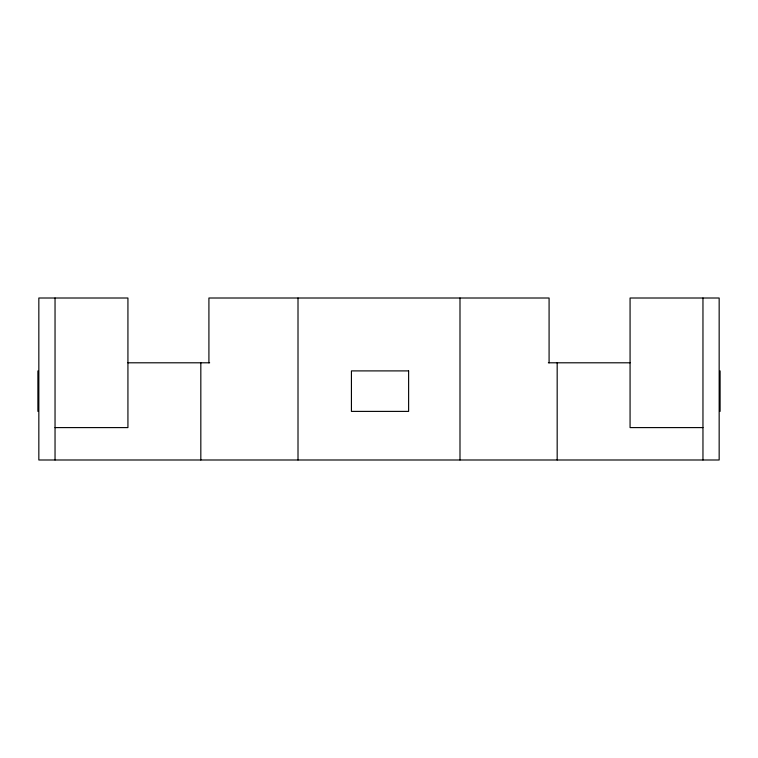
<?xml version="1.0" encoding="UTF-8"?>
<svg xmlns="http://www.w3.org/2000/svg" width="758" height="758" viewBox="0 0 758 758"><rect width="100%" height="100%" fill="white"/><g stroke="black" fill="none" stroke-linecap="round" stroke-linejoin="round"><path stroke-width="1.14" d="M127.931 362.798L209.644 362.798M548.356 362.798L630.069 362.798M55.04 427.597L127.931 427.597L127.931 298.008L38.838 298.008L38.838 459.992L719.162 459.992L719.162 298.008L630.069 298.008L630.069 427.597L702.96 427.597M720.1 370.899L720.1 411.395M702.96 298.008L702.96 459.992M557.177 362.798L557.177 459.992M549.086 362.798L549.086 298.008L208.914 298.008L208.914 362.798M459.992 298.008L459.992 459.992M298.008 298.008L298.008 459.992M200.823 362.798L200.823 459.992M55.04 298.008L55.04 459.992M37.9 370.899L37.9 411.395M408.619 370.899L351.428 370.899L351.428 411.395L408.619 411.395L408.619 370.899"/></g></svg>
